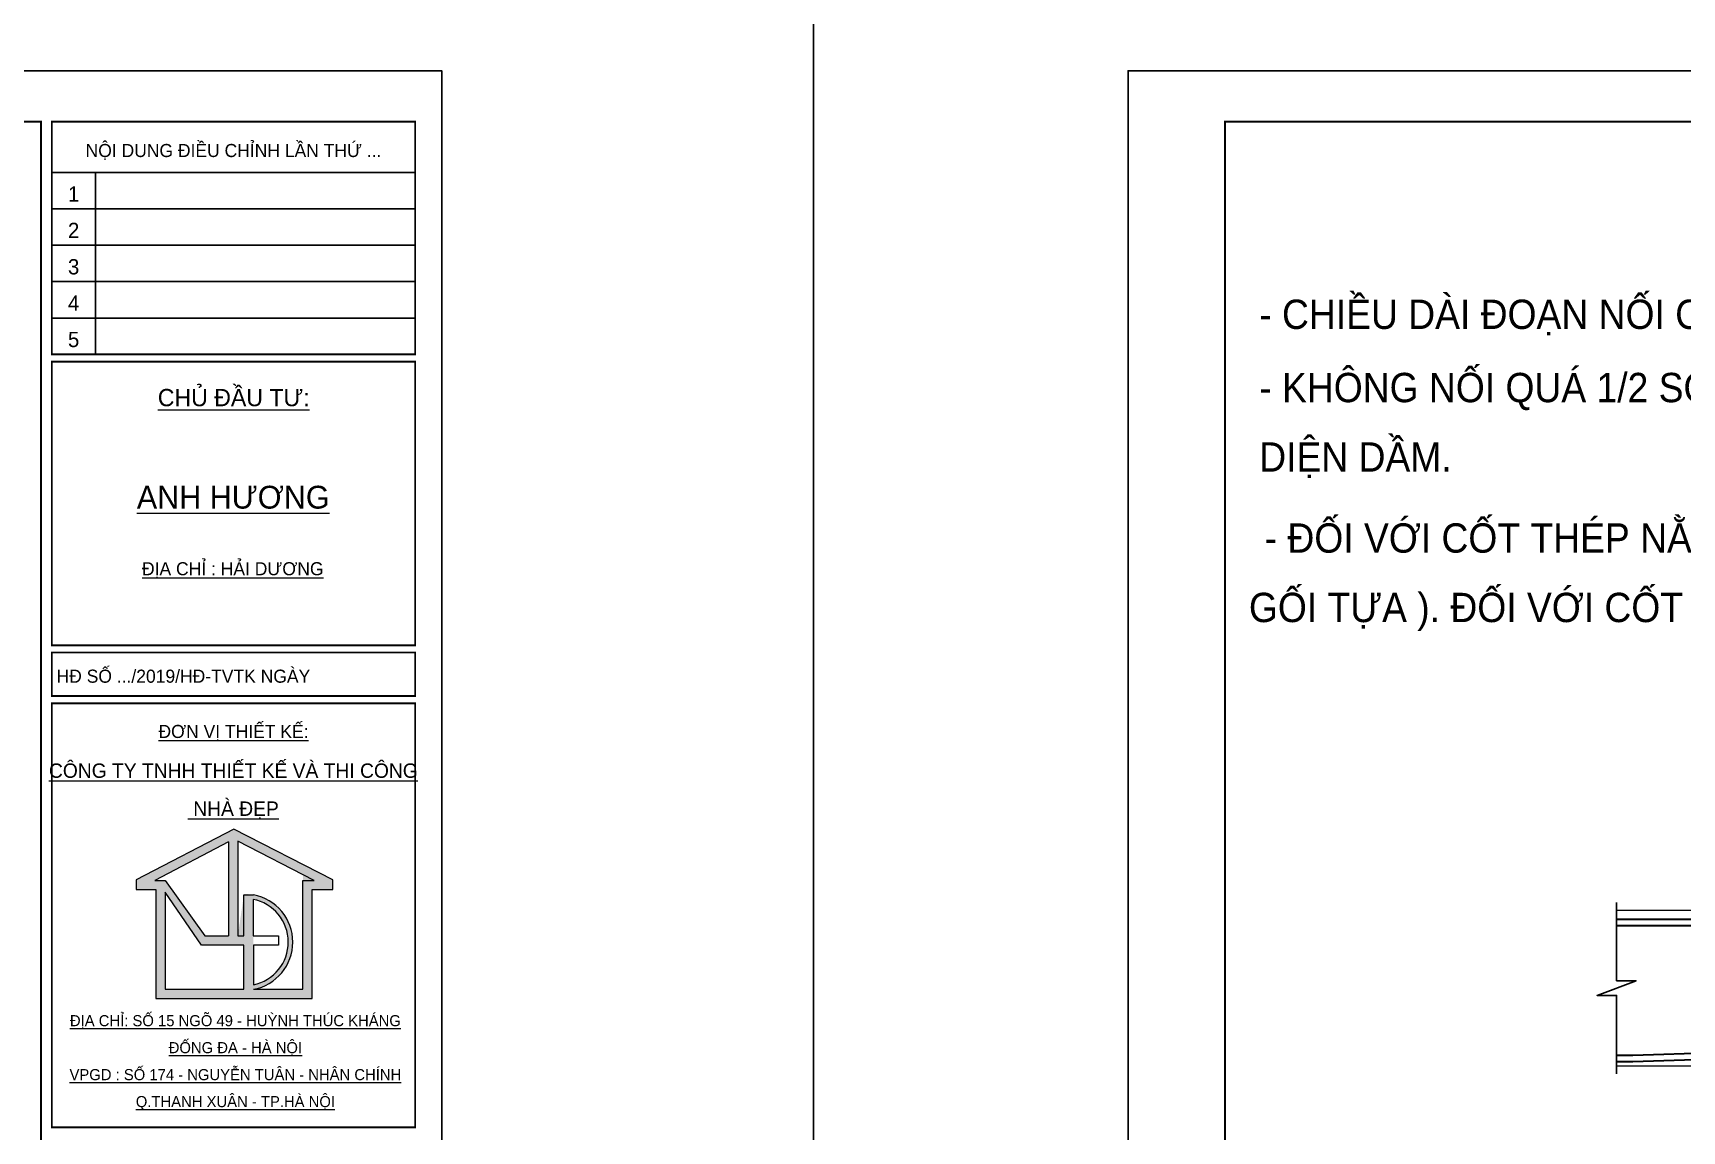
# Model space of a CAD drawing. Extents: x -1855204 to -1466800, y -1308584 to -996495.
# Drawn here: x -1605207 to -1582709, y -1032111 to -1017139 of the extents above; entities that cross this region are included whole.
import ezdxf
from ezdxf.enums import TextEntityAlignment as Align

# ---------------------------------------------------------------- set-up
doc = ezdxf.new("R2010")
doc.units = 0
doc.header["$LTSCALE"] = 150
doc.layers.get('0').update_dxf_attribs({"lineweight": 18})
doc.layers.get('Defpoints').update_dxf_attribs({"lineweight": 18})
for name, color, linetype, lineweight in [('05.Text', 253, 'Continuous', 18), ('11.Khung bo', 32, 'Continuous', 50), ('12.Khung', 36, 'Continuous', 25), ('4', 4, 'Continuous', 35), ('KCVN-THAY', 7, 'Continuous', 25), ('LS-TEXT', 60, 'Continuous', 20)]:
    doc.layers.add(name, color=color, linetype=linetype, lineweight=lineweight)
doc.layers.add('KT', color=8, linetype='Continuous')
doc.styles.add('AVANT', font='')
doc.styles.add('AVANTH', font='')
doc.styles.add('VnAvantH', font='')
doc.styles.get('AVANT').set_extended_font_data('.VnAvant')
doc.styles.get('AVANTH').set_extended_font_data('.VnAvantH')
doc.styles.get('VnAvantH').set_extended_font_data('.VnAvantH')

# ---------------------------------------------------------------- blocks, each defined once
blk = doc.blocks.new('*U4')
at = {"layer": 'KCVN-THAY', "color": 140}
blk.add_lwpolyline([(214871.76, 86966.68), (215381.8, 86966.68), (215381.8, 86579.68), (214871.76, 86579.68)], close=True, dxfattribs=at)
blk = doc.blocks.new('100')
at = {"layer": '05.Text'}
h = blk.add_hatch(color=3, dxfattribs=at)
h.paths.add_polyline_path([(1897375, -927367), (1897375, -927501), (1897646, -927501), (1897646, -928998), (1898856, -928998), (1899794, -928998), (1899794, -927501), (1900078, -927501), (1900078, -927366), (1898717, -926668)])
h.paths.add_polyline_path([(1898772, -928138), (1898858, -927562, -0.921492), (1898987, -928872), (1899668, -928872), (1899668, -927297), (1898772, -926837)], flags=16)
h.paths.add_polyline_path([(1898646, -926846), (1898646, -928138), (1898318, -928138), (1897771, -927375), (1897631, -927375)], flags=16)
h.paths.add_polyline_path([(1898982, -927636, -0.822042), (1898987, -928808), (1898987, -928139), (1898982, -928139)], flags=16)
h.paths.add_polyline_path([(1897771, -927537), (1898273, -928265), (1898856, -928265), (1898856, -928872), (1897771, -928872)], flags=16)
for p, q in [((1898717, -926668), (1897375, -927367)), ((1900078, -927366), (1898717, -926668)), ((1898646, -926846), (1897631, -927375)), ((1898646, -926846), (1898646, -928138)), ((1899821, -927376), (1898772, -926837)), ((1898772, -926837), (1898772, -928138)), ((1897375, -927367), (1897375, -927501)), ((1897631, -927375), (1897771, -927375)), ((1897771, -927375), (1897771, -927375)), ((1897771, -927375), (1898318, -928138)), ((1899668, -928872), (1899668, -927376)), ((1899668, -927376), (1899821, -927376)), ((1900078, -927501), (1900078, -927366)), ((1897375, -927501), (1897646, -927501)), ((1897646, -927501), (1897646, -928998)), ((1897771, -927537), (1897771, -928872)), ((1898273, -928265), (1897771, -927537)), ((1898856, -928138), (1898856, -927573)), ((1898856, -928138), (1898856, -927573)), ((1898856, -927573), (1898987, -927573)), ((1898982, -927636), (1898982, -928139)), ((1899794, -928998), (1899794, -927501)), ((1899794, -927501), (1900078, -927501)), ((1898856, -928265), (1898273, -928265)), ((1898318, -928138), (1898646, -928138)), ((1898772, -928138), (1898856, -928138)), ((1898856, -928872), (1898856, -928265)), ((1898982, -928139), (1899330, -928139)), ((1899330, -928265), (1898987, -928265)), ((1898987, -928265), (1898987, -928808)), ((1899330, -928139), (1899330, -928265)), ((1897646, -928998), (1898856, -928998)), ((1897771, -928872), (1898856, -928872)), ((1898856, -928998), (1899794, -928998)), ((1898987, -928872), (1899668, -928872))]:
    blk.add_line(p, q, dxfattribs=at)
for radius, start, end in [(598, 281.4298, 79.1164), (660, 280.3316, 79.6684)]:
    blk.add_arc((1898869, -928223), radius, start, end, dxfattribs=at)
at = {"layer": '11.Khung bo', "const_width": 26.7}
for points in [[(1860913, -945240), (1860913, -916940), (1896063, -916940), (1896063, -945240)], [(1896213, -920140), (1896213, -916940), (1901213, -916940), (1901213, -920140)], [(1896213, -924140), (1901213, -924140), (1901213, -920240), (1896213, -920240)], [(1896213, -924840), (1901213, -924840), (1901213, -924240), (1896213, -924240)], [(1896213, -930771), (1901213, -930771), (1901213, -924940), (1896213, -924940)]]:
    blk.add_lwpolyline(points, close=True, dxfattribs=at)
at = {"layer": '12.Khung'}
for p, q in [((1896213, -917640), (1901213, -917640)), ((1896813, -920140), (1896813, -917640)), ((1896213, -918140), (1901213, -918140)), ((1896213, -918640), (1901213, -918640)), ((1896213, -919140), (1901213, -919140)), ((1896213, -919640), (1901213, -919640))]:
    blk.add_line(p, q, dxfattribs=at)
at = {"layer": '12.Khung', "color": 1}
blk.add_lwpolyline([(1901579, -945940), (1901579, -916240), (1859580, -916240), (1859580, -945940)], close=True, dxfattribs=at)
at = {"layer": '05.Text', "style": 'VnAvantH'}
for s, p in [('Néi dung ®iÒu chØnh lÇn thø ...', (1898713, -917329)), ('H§ sè .../2019/H§-TVTK ngµy ', (1898057, -924540))]:
    blk.add_text(s, height=180, dxfattribs=at).set_placement(p, align=Align.MIDDLE)
at = {"layer": '05.Text'}
for s, height, style, p in [('1', 210, 'AVANT', (1896513, -918040)), ('2', 210, 'AVANT', (1896513, -918540)), ('3', 210, 'AVANT', (1896513, -919040)), ('4', 210, 'AVANT', (1896513, -919540)), ('5', 210, 'AVANT', (1896513, -920040)), ('%%uChñ ®Çu t\xad:', 237.6, 'VnAvantH', (1898716, -920853)), ('%%Uanh H¦¥NG', 313.63, 'VnAvantH', (1898709, -922261)), ('%%U®Þa chØ : H¶I D¦¥NG', 180, 'VnAvantH', (1898703, -923178)), ('%%U®¬n vÞ thiÕt kÕ:', 180, 'VnAvantH', (1898713, -925416)), ('%%Uc«ng ty tnhh thiÕt kÕ vµ thi c«ng', 198, 'VnAvantH', (1898711, -925964)), ('%%U nhµ ®Ñp', 198, 'VnAvantH', (1898711, -926487)), ('%%U®Þa chØ: sè 15 ngâ 49 - huúnh thóc kh¸ng', 152.46, 'VnAvantH', (1898739, -929380)), ('%%U®èng ®a - hµ néi', 152.46, 'VnAvantH', (1898739, -929751)), ('%%Uvpgd : sè 174 - nguyÔn tu©n - nh©n chÝnh', 152.46, 'VnAvantH', (1898739, -930122)), ('%%Uq.thanh xu©n - tp.hµ néi', 152.46, 'VnAvantH', (1898739, -930493))]:
    blk.add_text(s, height=height, dxfattribs=dict(at, style=style)).set_placement(p, align=Align.CENTER)

msp = doc.modelspace()

# ---------------------------------------------------------------- linework, layer by layer
for p, q in [((-1583602, -1029100.1), (-1581898.4, -1029100.1)), ((-1583602, -1031224.3), (-1581898.4, -1031224.3))]:
    msp.add_line(p, q)
at = {"layer": '4', "color": 2, "linetype": 'Continuous', "elevation": 0}
for points in [[(-1583602, -1029223.6), (-1574608.2, -1029223.6), (-1571235.3, -1029333.3), (-1556302.6, -1029333.3)], [(-1583602, -1029309.4), (-1574609.7, -1029309.4), (-1571236.8, -1029419), (-1568530.7, -1029419)], [(-1583602, -1031077.5), (-1583381.8, -1031077.5), (-1580008.9, -1030967.9), (-1577302.9, -1030967.9)], [(-1583602, -1031163.2), (-1583380.4, -1031163.2), (-1580007.5, -1031053.6), (-1563345, -1031053.6)]]:
    msp.add_lwpolyline(points, dxfattribs=at)
at = {"layer": 'KT', "elevation": 0}
msp.add_lwpolyline([(-1583602, -1031331), (-1583602, -1030262.5), (-1583869, -1030262.5), (-1583335, -1030061.9), (-1583602, -1030061.9), (-1583602, -1028993.4)], dxfattribs=at)

# ---------------------------------------------------------------- block references
at = {"layer": '05.Text', "xscale": 0.991454545641318, "yscale": 0.991454545641318, "zscale": 0.9914545456793755}
for p in [(-3484959.3, -109244.3), (-3433955, -109244.3)]:
    msp.add_blockref('100', p, dxfattribs=at)
at = {"layer": 'Defpoints', "xscale": 100, "yscale": 100, "zscale": 100}
for p in [(-23132738, -9709742.1), (-23081733.7, -9709742.1)]:
    msp.add_blockref('*U4', p, dxfattribs=at)

# ---------------------------------------------------------------- texts
at = {"layer": 'LS-TEXT', "linetype": 'Continuous', "style": 'AVANTH', "width": 0.95}
for s, p in [('- ChiÒu dµi ®o¹n nèi chång cèt thÐp >= 40d víi THANH THÐP CHÞU KÐO vµ CHÞU NÐN, trong ®ã ( d- ®\xadêng kÝnh thÐp nèi).', (-1588477.3, -1021174.5)), ('- Kh«ng nèi qu¸ 1/2 sè cèt däc t¹i 1 vÞ trÝ, cèt thÐp nèi t¹i 1 vÞ trÝ ph¶i ®èi xøng qua trôc qu¸n tÝnh chÝnh cña tiÕt ', (-1588477.3, -1022173.5)), ('diÖn dÇm.', (-1588477.3, -1023120.1)), ('- §èi víi cèt thÐp n»m ë thí trªn chØ ®\xadîc nèi trong ph¹m vi 1/3L gi÷a nhÞp ( L- Kho¶ng c¸ch th«ng thuû gi÷a 2 mÐp', (-1588403.2, -1024225.4)), ('gèi tùa ). §èi víi cèt thÐp n»m ë thí d\xadíi chØ ®\xadîc nèi trong ph¹m vi 1/5L vÒ 2 bªn gèi tùa.', (-1588618.3, -1025172))]:
    msp.add_text(s, height=400, dxfattribs=at).set_placement(p)

doc.saveas('drawing.dxf')
